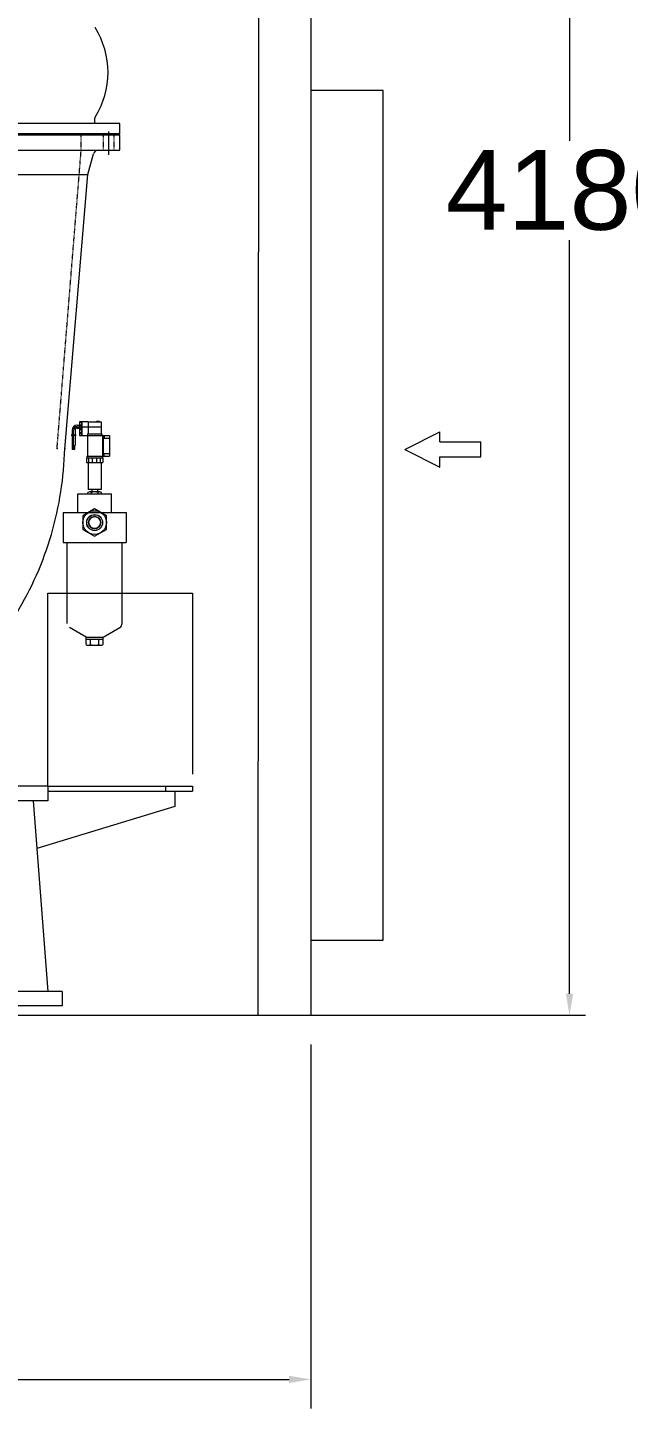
# Model space of a CAD drawing. Header units: millimetres. Extents: x 2 to 671028, y -1 to 511258.
# Drawn here: x 117252 to 148864, y 348908 to 421547 of the extents above; entities that cross this region are included whole.
import ezdxf

# ---------------------------------------------------------------- set-up
doc = ezdxf.new("R2010")
doc.units = ezdxf.units.MM
doc.header["$LTSCALE"] = 25.4
for name, pattern in [('ACAD_ISO02W100', [15, 12, -3]), ('CENTER', [50.8, 31.75, -6.35, 6.35, -6.35]), ('虚线', [2, 1, -1])]:
    doc.linetypes.add(name, pattern=pattern)
doc.layers.get('Defpoints').update_dxf_attribs({"lineweight": 5})
for name, color, linetype, lineweight in [('CAXA1', 5, 'CENTER', 5), ('细实线层', 7, 'Continuous', 5), ('虚线层', 6, 'ACAD_ISO02W100', 5)]:
    doc.layers.add(name, color=color, linetype=linetype, lineweight=lineweight)
doc.styles.add('Roman', font='arial.ttf')
doc.styles.get("Standard").update_dxf_attribs({"font": 'arial.ttf'})
doc.dimstyles.new('ISO-25', dxfattribs={"dimscale": 30, "dimtxt": 38.1, "dimasz": 38.1, "dimexe": 50.8, "dimexo": 50.8, "dimgap": 15.875, "dimtad": 1, "dimtih": 1, "dimtoh": 1, "dimdec": 1, "dimlfac": 0.03937, "dimdsep": 46, "dimtxsty": 'Standard', "dimcen": 63.5, "dimclrd": 7, "dimclre": 7, "dimclrt": 7, "dimadec": 0, "dimazin": 0, "dimtfac": 1, "dimtdec": 1, "dimtmove": 0, "dimatfit": 3, "dimfxl": 25.4, "dimlwd": 5, "dimlwe": 5, "dimarcsym": 0})

# ---------------------------------------------------------------- blocks, each defined once
blk = doc.blocks.new('*D43')
at = {"color": 7, "linetype": 'Continuous', "lineweight": 5, "transparency": 16777216}
for p, q in [((129653, 475747), (147291, 475747)), ((145767, 474604), (145767, 415597)), ((145767, 370719), (145767, 410365)), ((145081, 369576), (144243, 369576))]:
    blk.add_line(p, q, dxfattribs=at)
at = {"color": 7, "transparency": 16777216}
for points in [[(145577, 474604), (145958, 474604), (145767, 475747)], [(145577, 370719), (145958, 370719), (145767, 369576)]]:
    blk.add_solid(points, dxfattribs=at)
at = {"layer": 'Defpoints', "color": 0, "transparency": 16777216}
for p in [(128129, 475747), (145767, 475747), (146605, 369576)]:
    blk.add_point(p, dxfattribs=at)
at = {"color": 7, "lineweight": 5, "transparency": 16777216, "insert": (145767, 412981), "char_height": 4191, "attachment_point": 5, "style": 'Roman'}
blk.add_mtext('4180', dxfattribs=at)
blk = doc.blocks.new('*D38')
at = {"color": 7, "linetype": 'Continuous', "lineweight": 5, "transparency": 16777216}
for p, q in [((71192, 368052), (71192, 348908)), ((132152, 368052), (132152, 348908)), ((72335, 350432), (131009, 350432))]:
    blk.add_line(p, q, dxfattribs=at)
at = {"color": 7, "transparency": 16777216}
for points in [[(72335, 350622), (72335, 350241), (71192, 350432)], [(131009, 350622), (131009, 350241), (132152, 350432)]]:
    blk.add_solid(points, dxfattribs=at)
at = {"layer": 'Defpoints', "color": 0, "transparency": 16777216}
for p in [(71192, 369576), (132152, 369576), (132152, 350432)]:
    blk.add_point(p, dxfattribs=at)
at = {"color": 7, "lineweight": 5, "transparency": 16777216, "insert": (102815, 353048), "char_height": 4191, "attachment_point": 5, "style": 'Roman'}
blk.add_mtext('2400', dxfattribs=at)

msp = doc.modelspace()

# ---------------------------------------------------------------- linework, layer by layer
at = {"color": 7, "lineweight": 5}
for p, q in [((129412.51, 438155.54), (129358.23, 369575.54)), ((132151.91, 438155.54), (132151.91, 369575.54)), ((135961.91, 418241.94), (132151.91, 418241.94)), ((135961.91, 373537.94), (135961.91, 418241.94)), ((122102.72, 416511.33), (108386.72, 416511.33)), ((120763.81, 416699.44), (120763.81, 416511.33)), ((122102.72, 415952.53), (122102.72, 416511.33)), ((122102.72, 415952.53), (108386.72, 415952.53)), ((108386.72, 415910.36), (122102.72, 415910.36)), ((108386.72, 415910.36), (122102.72, 415910.36)), ((122102.72, 415097.56), (122102.72, 415910.36)), ((108386.72, 415097.56), (122102.72, 415097.56)), ((120424.64, 413827.56), (120714.49, 414909.3)), ((110054.05, 413827.56), (120424.64, 413827.56)), ((119205.6, 399366.21), (120424.64, 413823.08)), ((119598.04, 400373.18), (119598.04, 400124.38)), ((119674.24, 399541.84), (119674.24, 400373.18)), ((119750.44, 400373.18), (119750.44, 400124.38)), ((119852.04, 400627.18), (119979.04, 400627.18)), ((119852.04, 400550.98), (121122.04, 400550.98)), ((119852.04, 400474.78), (119979.04, 400474.78)), ((120436.24, 400804.98), (119978.68, 400804.98)), ((119979.04, 400804.98), (119979.04, 400296.98)), ((119979.04, 400784.3), (120080.64, 400784.3)), ((119979.04, 400643.66), (120080.64, 400643.66)), ((119979.04, 400601.78), (119979.04, 400093.78)), ((119979.04, 400581.1), (120080.64, 400581.1)), ((119979.04, 400458.31), (120080.64, 400458.31)), ((119979.04, 400410.35), (120080.64, 400410.35)), ((119979.04, 400255.11), (120080.64, 400255.11)), ((120080.64, 400804.98), (120080.64, 400296.98)), ((120080.64, 400601.78), (120080.64, 400093.78)), ((120106.04, 400804.98), (120106.04, 400296.98)), ((120106.04, 400601.78), (120106.04, 400093.78)), ((120436.24, 400804.98), (121122.04, 400804.98)), ((120436.24, 400804.98), (120436.24, 400182.68)), ((121033.37, 400817.84), (120880.97, 400817.84)), ((121122.04, 400804.98), (121122.04, 400182.68)), ((138938.29, 399752.77), (138938.29, 400290.95)), ((119547.22, 400124.38), (119805.91, 400124.38)), ((119547.22, 400098.98), (119805.91, 400098.98)), ((119598.04, 400169.98), (119598.04, 399921.18)), ((119598.04, 400098.98), (119598.04, 399560.66)), ((119598.04, 399560.66), (119750.44, 399560.66)), ((119617.09, 399361.43), (119617.09, 399560.66)), ((119655.19, 399361.43), (119655.19, 399560.66)), ((119674.24, 399338.64), (119674.24, 400169.98)), ((119693.29, 399361.43), (119693.29, 399560.66)), ((119731.39, 399361.43), (119731.39, 399560.66)), ((119750.44, 400169.98), (119750.44, 399921.18)), ((119750.44, 400098.98), (119750.44, 399560.66)), ((119979.04, 400207.15), (120080.64, 400207.15)), ((119979.04, 400114.47), (120080.64, 400114.47)), ((119979.04, 400093.78), (120398.14, 400093.78)), ((120398.14, 400182.68), (121160.14, 400182.68)), ((120398.14, 400182.68), (120398.14, 400081.08)), ((120398.14, 400081.08), (120398.14, 399001.58)), ((120398.14, 400081.08), (121566.54, 400081.08)), ((120398.14, 399979.48), (120398.14, 399877.88)), ((121160.14, 400182.68), (121160.14, 400081.08)), ((121185.54, 400081.08), (121185.54, 399001.58)), ((121185.54, 399877.88), (121185.54, 398899.57)), ((121236.34, 400081.08), (121236.34, 399001.58)), ((121236.34, 400076.14), (121274.44, 400076.14)), ((121236.34, 399987.24), (121274.44, 399987.24)), ((121236.34, 399941.38), (121566.54, 399941.38)), ((121274.44, 400076.14), (121274.44, 399987.24)), ((121566.54, 400081.08), (121566.54, 399001.58)), ((138938.29, 399747.53), (141102.42, 399747.53)), ((141102.42, 398963.84), (141102.42, 399747.53)), ((119655.19, 399361.43), (119617.09, 399361.43)), ((119731.39, 399361.43), (119693.29, 399361.43)), ((120347.34, 398899.57), (120347.34, 398671.38)), ((121210.94, 398899.57), (120347.34, 398899.57)), ((120372.74, 399001.58), (121566.54, 399001.58)), ((120372.74, 399001.58), (120372.74, 398899.57)), ((120474.77, 398671.38), (120474.77, 398899.57)), ((120667.38, 398671.38), (120667.38, 398899.57)), ((120890.24, 398671.38), (120890.24, 398899.57)), ((121083.51, 398671.38), (121083.51, 398899.57)), ((121185.54, 399001.58), (121185.54, 398899.57)), ((121210.94, 398899.57), (121210.94, 398671.38)), ((121236.34, 399141.28), (121566.54, 399141.28)), ((121236.34, 399095.43), (121274.44, 399095.43)), ((121236.34, 399006.53), (121274.44, 399006.53)), ((121274.44, 399006.53), (121274.44, 399095.43)), ((138938.29, 398430.89), (138938.29, 398969.08)), ((138938.29, 398963.84), (141102.42, 398963.84)), ((120347.34, 398671.38), (121210.94, 398671.38)), ((120436.24, 398671.38), (120436.24, 397248.98)), ((121122.04, 398671.38), (121122.04, 397248.98)), ((119890.11, 397015.52), (121668.11, 397015.52)), ((119890.11, 396042.21), (119890.11, 397015.52)), ((120427.42, 397015.52), (120427.42, 397096.03)), ((121122.27, 397248.98), (120436.24, 397248.98)), ((121043.33, 397121.98), (120515.4, 397121.98)), ((120603.39, 397096.03), (120603.39, 397015.52)), ((120626.97, 397248.98), (120626.97, 397121.98)), ((120931.77, 397248.98), (120931.77, 397121.98)), ((120955.35, 397096.03), (120955.35, 397015.52)), ((121131.32, 397015.52), (121131.32, 397096.03)), ((121668.11, 396042.21), (121668.11, 397015.52)), ((119128.01, 396042.21), (122430.21, 396042.21)), ((119128.01, 396042.21), (119128.01, 394467.41)), ((120779.14, 396227.77), (120156.62, 395868.36)), ((121401.66, 395868.36), (120779.14, 396227.77)), ((122430.21, 396042.21), (122430.21, 394467.41)), ((120156.62, 395868.36), (120156.62, 395149.54)), ((121401.66, 395149.54), (121401.66, 395868.36)), ((119128.21, 394467.41), (122430.21, 394467.41)), ((119331.21, 390204.72), (119331.21, 394467.41)), ((120156.62, 395149.54), (120779.14, 394790.13)), ((120779.14, 394790.13), (121401.66, 395149.54)), ((122227.01, 390204.72), (122227.01, 394467.41)), ((118309.01, 381640.52), (118309.01, 391800.52)), ((118309.01, 391800.52), (125929.01, 391800.52)), ((125929.01, 391800.52), (125928.74, 382274.98)), ((120339.27, 389476.18), (119458.41, 389984.75)), ((120339.27, 389089.52), (120339.27, 389476.18)), ((120339.27, 389476.18), (121219.15, 389476.18)), ((120339.27, 389374.58), (121219.15, 389374.58)), ((120525.21, 389374.58), (121033.21, 389374.58)), ((120559.24, 389089.52), (120559.24, 389374.58)), ((120999.18, 389089.52), (120999.18, 389374.58)), ((121219.15, 389476.18), (122100.01, 389984.75)), ((121219.15, 389089.52), (121219.15, 389476.18)), ((120449.26, 389057.08), (121109.17, 389057.08)), ((118309.01, 381640.52), (87321.01, 381640.52)), ((118309.01, 381640.52), (118309.01, 380878.52)), ((118309.01, 381640.52), (125929.01, 381640.52)), ((118309.01, 381386.52), (125929.01, 381386.52)), ((124532.01, 381386.51), (124532.01, 381640.51)), ((124991.77, 381386.52), (124991.77, 380566.99)), ((125929.01, 381640.52), (125929.01, 381386.52)), ((118309.01, 380878.52), (87321.01, 380878.52)), ((117547.01, 380878.52), (118309.01, 370845.52)), ((124991.77, 380566.99), (117738.71, 378354.43)), ((132151.91, 373537.94), (135961.91, 373537.94)), ((119071.01, 370845.52), (86559.01, 370845.52)), ((119071.01, 370845.52), (119071.01, 370083.52)), ((119071.01, 370083.52), (86559.01, 370083.52)), ((146605.15, 369575.54), (68678.49, 369575.54))]:
    msp.add_line(p, q, dxfattribs=at)
at = {"color": 7, "linetype": 'Continuous', "lineweight": 5, "ltscale": 15}
for q in [(138938.29, 400290.95), (138938.29, 398430.89)]:
    msp.add_line((137094.24, 399360.92), q, dxfattribs=at)
at = {"color": 7, "lineweight": 5}
for centre, radius in [((120779.14, 395508.95), 622.63), ((120779.14, 395508.95), 419.1), ((120779.2, 395509.02), 419.1), ((120779.14, 395509.08), 414.02), ((120779.14, 395509.08), 317.5)]:
    msp.add_circle(centre, radius, dxfattribs=at)
for centre, radius, start, end in [((117058, 419191.03), 4424.46, 327.8211237, 32.1788763), ((121017.81, 416699.44), 254, 147.8211237, 180), ((119852.04, 400373.18), 254, 90, 180), ((119852.04, 400373.18), 177.8, 90, 180), ((119852.04, 400373.18), 101.6, 90, 180), ((120515.4, 396959.85), 162.13, 57.1327678, 122.8672322), ((120779.37, 396512.38), 609.6, 73.2213451, 106.7786549), ((121043.33, 396959.85), 162.13, 57.1327678, 122.8672322), ((120779.14, 395509.08), 317.5, 90, 270), ((120779.37, 395509.08), 317.5, 270, 90), ((121973.01, 390204.72), 254, 300, 0), ((120449.26, 389259.75), 202.67, 237.1327678, 302.8672322), ((120779.21, 389819.08), 762, 253.2213451, 286.7786549), ((121109.17, 389259.75), 202.67, 237.1327678, 302.8672322)]:
    msp.add_arc(centre, radius, start, end, dxfattribs=at)
msp.add_open_spline([(112198.54, 409943.18), (111307.25, 410897.4), (109271.06, 412607.28), (105648.39, 414323.43), (101648.95, 415013.23), (97577.24, 414596.34), (93714.41, 413143.87), (90329.11, 410718.76), (87667.7, 407468.21), (85926.41, 403609.88), (85198.88, 399395.79), (85693.17, 395116.68), (87239.87, 391073.05), (89811.1, 387548.46), (93226.13, 384790.06), (97266.86, 383002.31), (101660.41, 382303.54), (106112, 382788.56), (110316.2, 384409.21), (113975.45, 387087.71), (116841.92, 390638.1), (118700.96, 394836.93), (119165.43, 397877.96), (119207.73, 399400.36)], degree=3, knots=[0, 0, 0, 0, 6187.66602572, 12450.35545818, 18783.77638031, 25175.55398045, 31622.06567916, 38124.71359482, 44683.23785819, 51298.55092183, 57973.87072775, 64697.01929391, 71462.74865718, 78273.50179554, 85129.27889684, 92030.08014528, 98977.28584344, 105969.70115191, 113006.62299906, 120087.95118565, 127214.49594475, 134386.49284868, 141603.66326616, 141603.66326616, 141603.66326616, 141603.66326616], dxfattribs=at)
for p in [(118800.72, 399400.36), (119207.12, 399400.36)]:
    msp.add_point(p, dxfattribs=at)
at = {"layer": 'CAXA1', "linetype": 'CENTER', "lineweight": 5, "ltscale": 3}
msp.add_line((121531.22, 414849.78), (121531.22, 416080.81), dxfattribs=at)
at = {"layer": '细实线层', "color": 7, "linetype": 'Continuous', "lineweight": 5}
msp.add_arc((120959.84, 414843.56), 254, 90, 165, dxfattribs=at)
at = {"layer": '虚线层', "color": 7, "linetype": '虚线', "lineweight": 5}
for p, q in [((120070.72, 415097.56), (120070.72, 415910.36)), ((121251.82, 415097.56), (121251.82, 415910.36)), ((121810.62, 415097.56), (121810.62, 415910.36)), ((118800.81, 399400.36), (120070.72, 415097.56))]:
    msp.add_line(p, q, dxfattribs=at)

# ---------------------------------------------------------------- dimensions: what is measured, and where the dimension line sits
at = {"color": 7, "lineweight": 5}
dim = msp.add_linear_dim(base=(145767.15, 475746.67), p1=(146605.15, 369575.54), p2=(128128.72, 475746.67), angle=90, dimstyle='ISO-25', override={"dimscale": 30, "dimtxt": 139.7, "dimpost": '\\X', "dimtxsty": 'Roman', "dimtmove": 1}, dxfattribs=at)
dim.commit()
dim.dimension.update_dxf_attribs({"geometry": '*D43', "text_midpoint": (145767.15, 412980.89), "dimtype": 160})
dim = msp.add_linear_dim(base=(132151.91, 350432), p1=(71191.91, 369575.54), p2=(132151.91, 369575.54), dimstyle='ISO-25', override={"dimscale": 30, "dimtxt": 139.7, "dimpost": '\\X', "dimtxsty": 'Roman', "dimtmove": 1}, dxfattribs=at)
dim.commit()
dim.dimension.update_dxf_attribs({"geometry": '*D38', "text_midpoint": (102815.01, 350432), "dimtype": 160})

doc.saveas('drawing.dxf')
